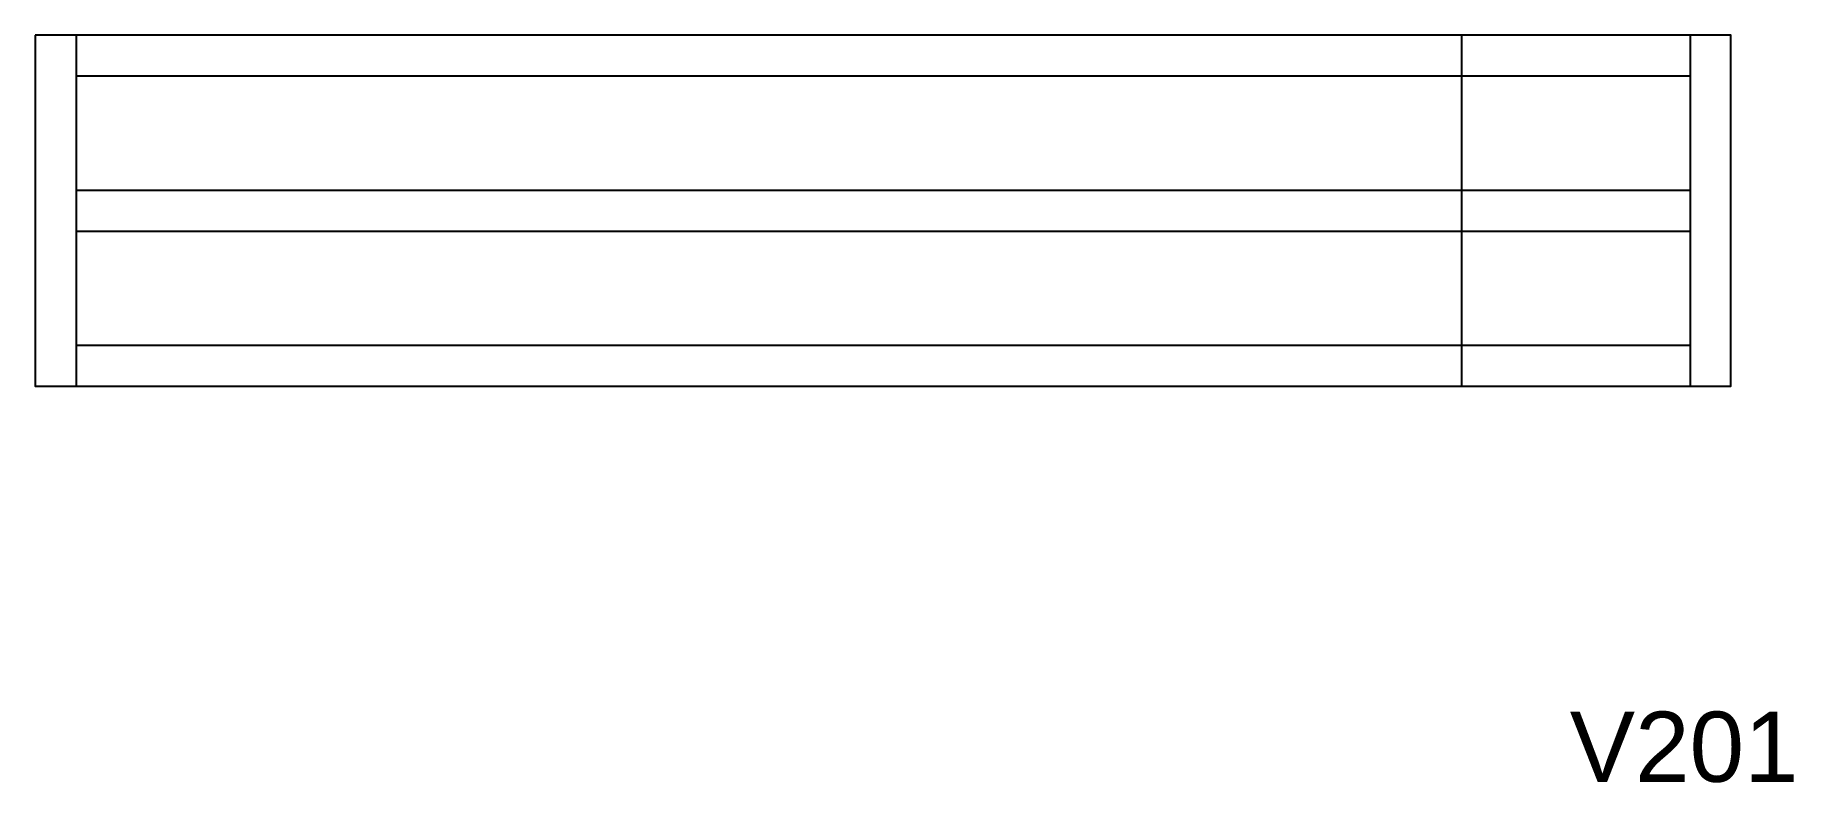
# Model space of a CAD drawing. Extents: x 2599 to 2899, y 15676 to 15804.
import ezdxf

# ---------------------------------------------------------------- set-up
doc = ezdxf.new("R2010")
doc.units = 0
for name, color, linetype in [('5', 5, 'Continuous'), ('Painéis', 200, 'Continuous'), ('SARR_2.2x7', 40, 'Continuous')]:
    doc.layers.add(name, color=color, linetype=linetype)
doc.styles.get("Standard").update_dxf_attribs({"font": 'arial.ttf'})

msp = doc.modelspace()

# ---------------------------------------------------------------- linework, layer by layer
at = {"layer": 'Painéis'}
msp.add_line((2842.54, 15744.15), (2842.54, 15804.15), dxfattribs=at)
msp.add_lwpolyline([(2598.54, 15804.15), (2598.54, 15744.15), (2888.54, 15744.15), (2888.54, 15804.15), (2598.54, 15804.15)], dxfattribs=at)
at = {"layer": 'SARR_2.2x7', "linetype": 'Continuous'}
for p, q in [((2605.54, 15804.15), (2605.54, 15744.15)), ((2881.54, 15804.15), (2881.54, 15744.15)), ((2881.54, 15797.15), (2605.54, 15797.15)), ((2605.54, 15777.65), (2881.54, 15777.65)), ((2605.54, 15770.65), (2881.54, 15770.65)), ((2605.54, 15751.15), (2881.54, 15751.15))]:
    msp.add_line(p, q, dxfattribs=at)

# ---------------------------------------------------------------- texts
at = {"layer": '5', "linetype": 'Continuous'}
msp.add_text('V201', height=12, rotation=360, dxfattribs=at).set_placement((2860.96, 15676.5))

doc.saveas('drawing.dxf')
